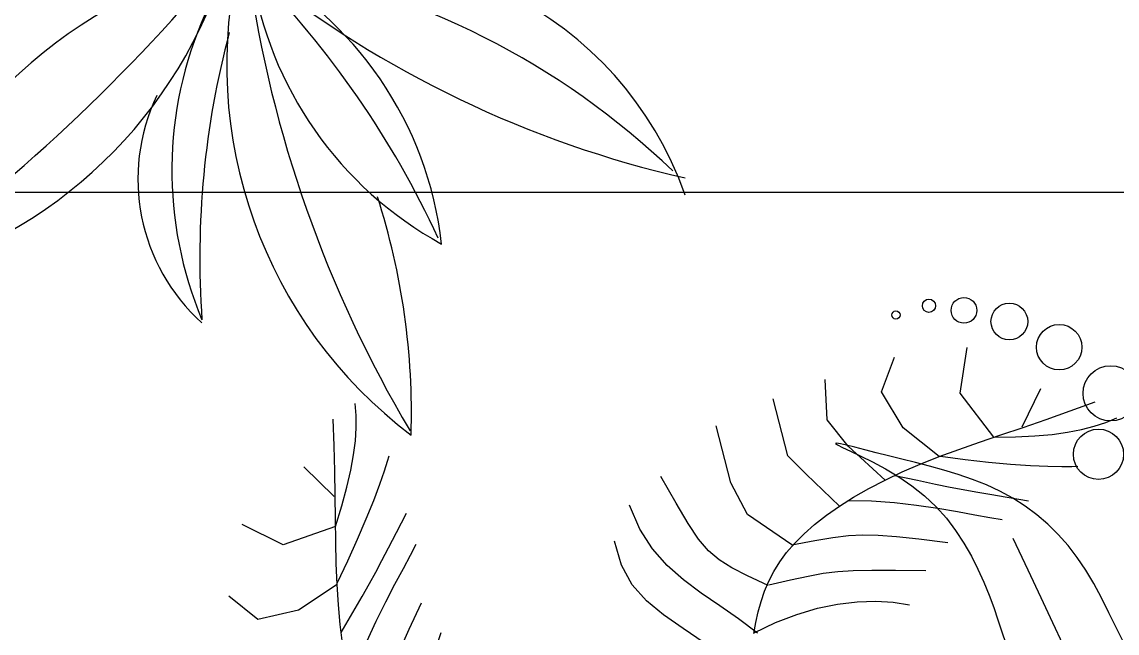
# Model space of a CAD drawing. Header units: millimetres. Extents: x -1030105 to 906887, y -616134 to 1220667.
# Drawn here: x -100338 to -98231, y 560447 to 561622 of the extents above; entities that cross this region are included whole.
import ezdxf
from ezdxf.enums import TextEntityAlignment as Align

# ---------------------------------------------------------------- set-up
doc = ezdxf.new("R2010")
doc.units = ezdxf.units.MM
doc.header["$MEASUREMENT"] = 0
for name, pattern in [('CENTER', [2, 1.25, -0.25, 0.25, -0.25]), ('DASH', [0.35, 0.25, -0.1]), ('DASHED', [0.75, 0.5, -0.25])]:
    doc.linetypes.add(name, pattern=pattern)
doc.layers.add('A-Furniture', color=143, linetype='Continuous')
doc.layers.add('A-Tree', color=98, linetype='Continuous')
doc.layers.add('A-Wall', color=6, linetype='Continuous', lineweight=9)
doc.styles.add('Arial_Bold', font='arialbd.ttf')

# ---------------------------------------------------------------- blocks, each defined once
blk = doc.blocks.new('FUR')
at = {"layer": 'A-Furniture'}
blk.add_spline([(-46363.2046159654, 38182.85801342491), (-48352.45049999998, 38723.47072861483), (-50738.45049999998, 38177.97072861483), (-51361.95049999998, 36516.97072861483), (-50932.45049999998, 34079.47072861483), (-50064.45049999998, 32040.47072861483), (-50421.45049999998, 30984.47072861483), (-51847.95049999998, 29642.97072861483), (-52520.45049999998, 28301.97072861483), (-51538.45049999998, 26725.97072861483), (-50124.45049999998, 25889.47072861483), (-50094.95049999998, 24970.97072861483), (-52639.45049999998, 24598.97072861483), (-55764.95049999998, 24190.97072861483), (-58101.45049999998, 22242.47072861483), (-58906.45049999998, 18981.47072861483), (-56698.45049999998, 16186.47072861483), (-53354.95049999998, 16334.47072861483), (-51777.45049999998, 19442.47072861483), (-50750.45049999998, 19799.47072861483), (-49707.95049999998, 18980.47072861483), (-48063.95049999998, 17525.97072861483), (-44521.95049999998, 19754.47072861483), (-45333.45049999998, 23058.97072861483), (-45063.45049999998, 25559.47072861483), (-44006.95049999998, 26674.97072861483), (-42619.95049999998, 29779.47072861483), (-44288.45049999998, 31022.47072861483), (-44768.45049999998, 31763.97072861483), (-44666.95049999998, 32855.97072861483), (-43949.45049999998, 34829.47072861483), (-44667.45049999998, 36917.97072861483), (-46363.20461596519, 38182.85801342502)], degree=3, dxfattribs=at)
at = {"layer": 'A-Furniture', "color": 8, "linetype": 'DASH', "ltscale": 50}
blk.add_spline([(-50565.95049999998, 37158.97072861483), (-51007.95049999998, 36018.47072861483), (-50216.45049999998, 33498.97072861483), (-49314.45049999998, 31732.97072861483), (-50013.95049999998, 29838.47072861483), (-51872.95049999998, 28826.97072861483), (-52222.45049999998, 28146.47072861483), (-51693.45049999998, 27010.97072861483), (-49882.95049999998, 26208.47072861483), (-49561.45049999998, 25206.47072861483), (-50398.45049999998, 23780.47072861483), (-53858.45049999998, 23927.97072861483), (-55624.95049999998, 23970.97072861483), (-58351.95049999998, 20316.47072861483), (-57893.95049999998, 17233.97072861483), (-55903.95049999998, 16634.97072861483), (-53916.45049999998, 17057.97072861483), (-52627.95049999998, 18970.97072861483), (-51723.95049999998, 19729.47072861483), (-50443.95049999998, 19895.47072861483), (-49094.45049999998, 18897.47072861483), (-47842.95049999998, 18106.47072861483), (-46007.95049999998, 18156.47072861483), (-44971.95049999998, 19467.47072861483), (-45615.95049999998, 21674.97072861483), (-45842.45049999998, 25105.97072861483), (-44013.45049999998, 27179.97072861483), (-43513.95049999998, 29135.47072861483), (-44916.45049999998, 31443.97072861483), (-45133.45049999998, 32868.97072861483), (-44396.45049999998, 34640.47072861483), (-45721.95049999998, 37012.97072861483), (-47384.45049999998, 37836.47072861483), (-50304.45049999998, 37553.97072861483), (-50565.95049999998, 37158.97072861483)], degree=3, dxfattribs=at)
blk = doc.blocks.new('C2')
at = {"layer": 'A-Tree', "color": 8}
for centre, radius, start, end in [((597.8066810533492, 647.4478162748856), 512.9644939609045, 150.2411395785226, 205.8089924024951), ((1840.520802863575, 614.663511470193), 1710.013328275341, 170.2399811561488, 186.1147769933549), ((-319.6332879893016, 679.0836772795301), 522.1291424384847, 354.3326332317999, 25.28039436258732), ((-212.9250783589523, 1393.706720260845), 1033.274465553102, 289.6317747364299, 316.9415872008503), ((678.9583471508013, 29.49553686170839), 671.2071327478785, 101.2486208017848, 143.9898653391894), ((119.8017681216515, 874.5129376781988), 467.1576890094693, 274.4072576754843, 336.4430840679565), ((339.0637494305702, 477.7074091385002), 205.6003621570023, 101.4267094931179, 190.9876748326544), ((460.7013213895043, 408.7795932609588), 318.5844515836241, 121.9055202391609, 175.1858926215441), ((1238.200356553214, 234.6638037646771), 1039.70912533752, 154.6853166608095, 162.4500908880103), ((-394.1196820032856, -16.28424253803678), 678.7830739472802, 39.14999690914021, 81.38898289978646), ((119.8017681216515, 874.5129376781988), 467.1576890094693, 208.0484010644241, 264.6491229276512), ((473.6763151883424, 1516.111589349457), 1152.672504959493, 228.5744525952278, 252.384215517872), ((161.3379898599887, 602.3140435382957), 148.8271279052569, 169.1166209036329, 218.9555886236376), ((-17.29247572167515, 489.9658467163681), 144.1551195271773, 42.83736663617832, 76.97863792041294), ((-675.6265686209008, 122.8727199833374), 857.8705761906325, 20.51383794556775, 36.02424014850644), ((278.738285768326, 727.5477068470209), 304.278219035058, 261.6388708216413, 315.6255062312309), ((-362.4759722851959, 2596.584024063079), 2251.977424759328, 286.3355012364549, 292.4150150611594), ((354.8739890010984, 551.3400760767981), 146.7974213737446, 257.3556793837414, 344.3532487187752), ((-319.6332879893016, 679.0836772795301), 522.1291424384847, 330.7697376170311, 331.9367160107736), ((240.827546373308, -57.77903458592482), 496.9278064683223, 104.1284180658103, 160.1467714826719), ((-1212.861913616427, 1507.635573408741), 1708.312600899444, 305.4463593761205, 320.7381539293926), ((553.2720437054159, 318.8653606564039), 446.3301478634169, 166.3602607862572, 232.9473873304876), ((222.8508834598761, 78.65597689687274), 344.823888887098, 19.43419249484991, 107.435705152585), ((-189.9491252961816, 3449.078696529206), 3043.983831225277, 269.91002825064, 274.5019943887826), ((-34.96195786917815, 106.5881998699042), 350.9507541514024, 6.507278463115689, 62.36089659900944), ((18.22038746716134, -322.4153765899828), 747.4321797232111, 46.14831984268555, 80.37107364285058), ((-321.3298327564044, 547.7226396792103), 446.9018688599547, 282.2423311989974, 341.7320937913137), ((-67.36023888764612, 715.2663625454297), 337.6292509965691, 246.7315023999685, 287.3970904032515), ((1308.343660235485, 576.0264644791023), 1192.382886922759, 188.0958949225132, 210.722578142023), ((486.077814778153, 461.5422813013429), 359.2264137293816, 188.5552242675603, 241.3288961956136), ((-509.9640583559885, -226.3472040423658), 903.3571745151023, 24.75992225526024, 44.64727991474892), ((776.6502670997143, 1214.233641913161), 1030.057604216278, 231.5416259423199, 257.1763624081367), ((423.9871086181593, 217.0607059827889), 369.8270333400882, 155.9892964331983, 202.8399613678449), ((921.5218744179001, 133.2178408322507), 840.488187284618, 165.0603950652925, 184.073746994936), ((207.7481049136404, 208.9563885416137), 186.2569995667042, 154.5275994809214, 228.0163014909153), ((-394.1196820032856, -16.28424253803678), 678.7830739472802, 358.2221592825441, 17.85830694949557)]:
    blk.add_arc(centre, radius, start, end, dxfattribs=at)
blk = doc.blocks.new('CAY8')
at = {"color": 0, "linetype": 'ByBlock'}
for p, q in [((-571.5327550094498, 468.7203795911064), (-562.7692558582912, 484.6604688350799)), ((-547.8976246270013, 478.7643670731431), (-544.1796821026783, 486.0759427025205)), ((-552.2378574703671, 471.4762800804256), (-547.8976246270013, 478.7643670731431)), ((-589.4304392013855, 438.981980315295), (-596.901643756586, 467.0846054526355)), ((-580.1693130924887, 453.5487077955349), (-571.5327550094498, 468.7203795911064)), ((-557.3430427254043, 464.0793322641348), (-552.2378574703671, 471.4762800804256)), ((-563.3558424850034, 456.4411741642343), (-557.3430427254043, 464.0793322641348)), ((-636.5662247324271, 428.6222144886506), (-653.5600759691133, 455.288046018637)), ((-588.6113022684567, 439.0597984834767), (-580.1693130924887, 453.5487077955349)), ((-570.4189188410728, 448.4294563211461), (-563.3558424850034, 456.4411741642343)), ((-578.6749338867648, 439.91182927503), (-570.4189188410728, 448.4294563211461)), ((-596.7910946968968, 425.1679966897154), (-588.6113022684567, 439.0597984834767)), ((-588.2665497140533, 430.7559435653911), (-578.6749338867648, 439.91182927503)), ((-558.3191444899403, 429.9734251750142), (-550.8946011830685, 436.0960394694648)), ((-550.8946011830685, 436.0960394694648), (-545.6465846824412, 440.6873438338171)), ((-545.6465846824412, 440.6873438338171), (-542.8466856381183, 443.4409075234453)), ((-599.3364284162217, 420.8294497323895), (-636.5662247324271, 428.6222144886506)), ((-599.3364284162217, 420.8294497323895), (-588.2665497140533, 430.7559435653911)), ((-567.6486239530623, 422.6259316961387), (-558.3191444899403, 429.9734251750142)), ((-604.6410625383996, 411.7876474498207), (-596.7910946968968, 425.1679966897154)), ((-578.611448922833, 414.3599897771364), (-567.6486239530623, 422.6259316961387)), ((-678.0734329842799, 393.7791403493702), (-686.8762144922639, 417.7835319914611)), ((-590.9360287491272, 405.4820301638774), (-578.611448922833, 414.3599897771364)), ((-612.0935779538177, 398.8330957977905), (-604.6410625383996, 411.7876474498207)), ((-619.0810131028902, 386.2186867695873), (-612.0935779538177, 398.8330957977905)), ((-604.3507727816232, 396.2984836016421), (-590.9360287491272, 405.4820301638774)), ((-565.658511054402, 395.6189895868538), (-552.825896540895, 403.5059459157656)), ((-650.7699329877487, 384.9076954243228), (-678.0734329842799, 393.7791403493702)), ((-618.584090370261, 387.1157808347289), (-604.3507727816232, 396.2984836016421)), ((-575.8167769597767, 389.4095565662665), (-565.658511054402, 395.6189895868538)), ((-619.0810131028902, 386.2186867695873), (-650.7699329877487, 384.9076954243228)), ((-625.5357401460114, 373.8587654003877), (-619.0810131028902, 386.2186867695873)), ((-591.8983295521448, 379.8243970848216), (-584.247710908834, 384.3279310123489)), ((-584.247710908834, 384.3279310123489), (-575.8167769597767, 389.4095565662665)), ((-599.7156495402796, 375.3492389420953), (-591.8983295521448, 379.8243970848216)), ((-574.4200371001843, 372.099892603519), (-565.3800775115142, 377.4240045546339)), ((-565.3800775115142, 377.4240045546339), (-558.2453030678498, 381.8184804738576)), ((-631.3994141748826, 361.6904038272933), (-625.5357401460114, 373.8587654003877)), ((-619.6384601561858, 364.2851866465226), (-608.646687524988, 370.3527407429083)), ((-608.646687524988, 370.3527407429083), (-599.7156495402796, 375.3492389420953)), ((-584.9695155495629, 365.8816839189694), (-574.4200371001843, 372.099892603519)), ((-636.6508220037485, 349.7415826013257), (-631.3994141748826, 361.6904038272933)), ((-633.6379840854916, 356.5968608122657), (-619.6384601561858, 364.2851866465226)), ((-596.6328465763345, 358.8049178003585), (-584.9695155495629, 365.8816839189694)), ((-609.0143638965292, 350.9051335465356), (-596.6328465763345, 358.8049178003585)), ((-621.7184012255875, 342.2178704560229), (-609.0143638965292, 350.9051335465356)), ((-592.637325719812, 334.3726107004568), (-576.0284738239261, 345.5197232080263)), ((-351.6444381290403, 305.9986172525332), (-340.1534032631444, 344.7551964492395)), ((-308.5530443902589, 301.6923264840461), (-297.061983541249, 340.4489056807524)), ((-605.4811710741324, 325.5350673081357), (-592.637325719812, 334.3726107004568)), ((-391.0259884409297, 313.6002125650575), (-390.4267262721751, 334.7071972291542)), ((-272.6435279554989, 308.8694714781032), (-259.7160812525308, 333.2717606866954)), ((-421.5420808075341, 311.3281378751144), (-419.1543394197997, 328.9654699182738)), ((-590.7774758424621, 307.6114331433655), (-574.9392801734193, 321.0010172600687)), ((-230.9884681044477, 305.9986172525332), (-210.8791440974583, 321.7883249242168)), ((-445.2294315263698, 296.5734653264026), (-440.7000492807474, 313.1757622465902)), ((-421.0964048802834, 295.1873359887049), (-421.5420808075341, 311.3281378751144)), ((-391.1564333499318, 297.2719065580695), (-391.0259884409297, 313.6002125650575)), ((-269.7707562475825, 285.9025999530804), (-272.6435279554989, 308.8694714781032)), ((-353.0808239829985, 281.5963091846588), (-351.6444381290403, 305.9986172525332)), ((-304.2438868283843, 284.4671634106871), (-308.5530443902589, 301.6923264840461)), ((-230.9884681044477, 277.2900184166301), (-230.9884681044477, 305.9986172525332)), ((-185.02430265775, 277.2900184166301), (-164.9149786507605, 301.6923264840461)), ((-445.7526216636088, 281.3424042414572), (-445.2294315263698, 296.5734653264026)), ((-418.3587613015388, 280.162064025355), (-421.0964048802834, 295.1873359887049)), ((-390.5339887516147, 284.5272948365182), (-391.1564333499318, 297.2719065580695)), ((-275.45694403177, 291.7767229568726), (-276.2150402083917, 291.9934766523456)), ((-276.2150402083917, 291.9934766523456), (-275.565391181115, 290.5095494208235)), ((-275.565391181115, 290.5095494208235), (-273.4423022445098, 287.1957228446499)), ((-273.4350054093502, 290.0593684473224), (-275.45694403177, 291.7767229568726)), ((-273.4423022445098, 287.1957228446499), (-270.0929109040862, 282.2062252904234)), ((-270.2931270996905, 287.0414932372678), (-273.4350054093502, 290.0593684473224)), ((-266.175211861153, 282.923177440347), (-270.2931270996905, 287.0414932372678)), ((-260.0703836181037, 252.9950194222129), (-269.7707562475825, 285.9025999530804)), ((-443.0837772757277, 266.8528885294163), (-445.7526216636088, 281.3424042414572)), ((-413.8705997349225, 265.8713217517015), (-418.3587613015388, 280.162064025355)), ((-388.8745823986083, 274.171393028797), (-390.5339887516147, 284.5272948365182)), ((-337.8384492674795, 247.9505052750046), (-353.0808239829985, 281.5963091846588)), ((-296.1236186878577, 253.8574933017753), (-304.2438868283843, 284.4671634106871)), ((-270.0929109040862, 282.2062252904234), (-265.8425627180895, 275.7661468222304)), ((-261.2251624515102, 277.9045011694125), (-266.175211861153, 282.923177440347)), ((-385.8941420438041, 265.0092167622515), (-388.8745823986083, 274.171393028797)), ((-265.8425627180895, 275.7661468222304), (-261.0166032459438, 268.1005775022586)), ((-255.5868816293205, 272.1855445386263), (-261.2251624515102, 277.9045011694125)), ((-249.4042721525529, 265.966387661103), (-255.5868816293205, 272.1855445386263)), ((-219.9492264649725, 247.5571832707883), (-230.9884681044477, 277.2900184166301)), ((-180.9310226004291, 239.474281286648), (-185.02430265775, 277.2900184166301)), ((-438.0370559442217, 252.4752277267635), (-443.0837772757277, 266.8528885294163)), ((-408.1733698438602, 251.9341089335303), (-413.8705997349225, 265.8713217517015)), ((-381.3085954391117, 255.8457816656028), (-385.8941420438041, 265.0092167622515)), ((-261.0166032459438, 268.1005775022586), (-255.940378045043, 259.4346073942015)), ((-242.8191512641624, 259.4148060442985), (-249.4042721525529, 265.966387661103)), ((-374.8338703377503, 245.4861033667858), (-381.3085954391117, 255.8457816656028)), ((-255.940378045043, 259.4346073942015), (-250.9392326744182, 249.9933265614909)), ((-235.9649941446241, 252.569356772643), (-242.8191512641624, 259.4148060442985)), ((-431.4266152527471, 237.579731370899), (-438.0370559442217, 252.4752277267635)), ((-401.8085212915812, 237.9694253371508), (-408.1733698438602, 251.9341089335303)), ((-335.493485770201, 248.06948014915), (-326.7260404698445, 250.2454791255386)), ((-326.7260404698445, 250.2454791255386), (-317.2173999558927, 251.9394438896943)), ((-317.2173999558927, 251.9394438896943), (-306.9992885301599, 253.1448896754246)), ((-306.9992885301599, 253.1448896754246), (-296.1236186878577, 253.8574933017753)), ((-296.1236186878577, 253.8574933017753), (-284.6423029247217, 254.0729315885128)), ((-288.9087036753826, 253.9928757754769), (-275.4918624506372, 245.5643056430799)), ((-284.6423029247217, 254.0729315885128), (-272.6072537363561, 253.7868813553378)), ((-272.6072537363561, 253.7868813553378), (-260.0703836181037, 252.9950194222129)), ((-260.0703836181037, 252.9950194222129), (-247.0836050655689, 251.6930226083805)), ((-252.6196084867534, 252.2480377560005), (-240.9814852950494, 241.3095226391324)), ((-250.9392326744182, 249.9933265614909), (-246.3385126922494, 240.0018250665762)), ((-247.0836050655689, 251.6930226083805), (-233.6988305749455, 249.8765677337378)), ((-228.9731904581549, 245.4362923239914), (-235.9649941446241, 252.569356772643)), ((-233.6988305749455, 249.8765677337378), (-219.9492264649725, 247.5571832707883)), ((-160.6058210888859, 235.6625661346134), (-136.1873655026775, 251.4522926655791)), ((-366.1858944916949, 232.7351974941284), (-374.8338703377503, 245.4861033667858)), ((-357.9196879496576, 238.8092353924603), (-351.0210928378638, 242.3340655863303)), ((-351.0210928378638, 242.3340655863303), (-343.5687643356123, 245.4265780708174)), ((-343.5687643356123, 245.4265780708174), (-335.493485770201, 248.06948014915)), ((-337.8384492674795, 247.9505052750046), (-322.8641005922091, 242.4002200870182)), ((-322.8641005922091, 242.4002200870182), (-311.0327043052803, 237.7738229602128)), ((-275.4918624506372, 245.5643056430799), (-262.6114872929738, 236.4684884238177)), ((-240.9814852950494, 241.3095226391324), (-231.8142538924858, 232.7307029825552)), ((-221.9751298696265, 238.0218651765917), (-228.9731904581549, 245.4362923239914)), ((-219.9492264649725, 247.5571832707883), (-205.7929743512486, 244.8098043039008)), ((-218.9424817393719, 247.3617989796421), (-205.8108754148689, 236.6627207476431)), ((-205.7929743512486, 244.8098043039008), (-191.1695096730964, 241.725217570247)), ((-191.1695096730964, 241.725217570247), (-176.0182678697729, 238.3942098074567)), ((-424.066612782799, 221.536708998372), (-431.4266152527471, 237.579731370899)), ((-395.317503742297, 223.5962707292001), (-401.8085212915812, 237.9694253371508)), ((-370.3325446909785, 230.5317926611697), (-364.3337663431721, 234.8693801853242)), ((-364.3337663431721, 234.8693801853242), (-357.9196879496576, 238.8092353924603)), ((-311.0327043052803, 237.7738229602128), (-301.2604380493412, 233.4394929006539)), ((-301.2604380493412, 233.4394929006539), (-292.4634794650101, 228.7654089153893)), ((-262.6114872929738, 236.4684884238177), (-250.4236456903, 227.0707428679107)), ((-246.3385126922494, 240.0018250665762), (-242.4635636572402, 229.6851929732165)), ((-215.1022020440414, 230.3323278085609), (-221.9751298696265, 238.0218651765917)), ((-205.8108754148689, 236.6627207476431), (-192.9314197323383, 226.742412977308)), ((-180.9310226004291, 239.474281286648), (-168.0695853121852, 232.013656301724)), ((-176.0182678697729, 238.3942098074567), (-160.2786843797494, 234.9075677534875)), ((-160.2786843797494, 234.9075677534875), (-143.8901946426759, 231.3560781446595)), ((-381.3610679386384, 220.7325914474513), (-375.985239665386, 225.8137655163755)), ((-375.985239665386, 225.8137655163755), (-370.3325446909785, 230.5317926611697)), ((-365.5941554632645, 232.7310793165179), (-350.9293902984045, 227.9485734774444)), ((-350.9293902984045, 227.9485734774444), (-339.2605204977717, 223.9517009842257)), ((-292.4634794650101, 228.7654089153893), (-283.5580061944765, 223.1197500113358)), ((-250.4236456903, 227.0707428679107), (-239.084405130392, 217.7363877253829)), ((-242.4635636572402, 229.6851929732165), (-239.5677797067747, 219.2414261919348)), ((-231.8142538924858, 232.7307029825552), (-224.3024592071142, 225.7807839658217)), ((-224.3024592071142, 225.7807839658217), (-217.6306461669865, 219.7289707697291)), ((-208.4857966457475, 222.3739326986051), (-215.1022020440414, 230.3323278085609)), ((-192.9314197323383, 226.742412977308), (-180.6794737762229, 217.7644814190007)), ((-168.0695853121852, 232.013656301724), (-156.3978482512011, 225.7208118497165)), ((-156.3978482512011, 225.7208118497165), (-145.7458545903773, 220.5009664513509)), ((-143.8901946426759, 231.3560781446595), (-126.7922340978093, 227.8305277189302)), ((-126.7922340978093, 227.8305277189302), (-108.9242381845379, 224.421703213864)), ((-389.2417668584512, 208.4336448758568), (-395.317503742297, 223.5962707292001)), ((-386.536456254702, 215.2882704434614), (-381.3610679386384, 220.7325914474513)), ((-339.2605204977717, 223.9517009842257), (-329.4477829553271, 220.1860648017555)), ((-329.4477829553271, 220.1860648017555), (-320.3514145645731, 216.0972678942071)), ((-283.5580061944765, 223.1197500113358), (-273.4601958785552, 215.8706951949516)), ((-239.5677797067747, 219.2414261919348), (-237.616749291321, 208.7601440256785)), ((-217.6306461669865, 219.7289707697291), (-210.9833597006782, 213.8444685738305)), ((-202.2573033394201, 214.1529323244486), (-208.4857966457475, 222.3739326986051)), ((-145.7458545903773, 220.5009664513509), (-135.9436475026141, 216.259338625061)), ((-391.6166716450225, 209.4116316665695), (-386.536456254702, 215.2882704434614)), ((-320.3514145645731, 216.0972678942071), (-310.8316522195364, 211.13091322726)), ((-310.8316522195364, 211.13091322726), (-299.7487328133266, 204.7326037654802)), ((-273.4601958785552, 215.8706951949516), (-261.0862261596321, 206.3864234732191)), ((-239.084405130392, 217.7363877253829), (-228.7498331006991, 208.8307417467167)), ((-210.9833597006782, 213.8444685738305), (-203.5451447357173, 207.3964825583989)), ((-196.5481117894724, 205.6755791647975), (-202.2573033394201, 214.1529323244486)), ((-180.6794737762229, 217.7644814190007), (-169.4303966288699, 209.8925318219717)), ((-135.9436475026141, 216.259338625061), (-126.8212701596331, 212.9011468912449)), ((-126.8212701596331, 212.9011468912449), (-118.2087657349894, 210.3316097692532)), ((-391.1627954239866, 209.8690276816069), (-374.9443678622247, 208.2538321970806)), ((-374.9443678622247, 208.2538321970806), (-359.6323272642385, 205.4977095190279)), ((-359.6323272642385, 205.4977095190279), (-345.2817784571434, 201.7089942900438)), ((-299.7487328133266, 204.7326037654802), (-285.9628932402975, 196.3479424730413)), ((-261.0862261596321, 206.3864234732191), (-245.3522746787185, 194.0351138525966)), ((-237.616749291321, 208.7601440256785), (-236.5041094411408, 198.3038716249448)), ((-228.7498331006991, 208.8307417467167), (-219.5759970891286, 200.7191236816088)), ((-203.5451447357173, 207.3964825583989), (-194.5005462004174, 199.6542179035769)), ((-191.4677133838977, 196.9470836177225), (-196.5481117894724, 205.6755791647975)), ((-169.4303966288699, 209.8925318219717), (-159.5595473745907, 203.290169935799)), ((-159.5595473745907, 203.290169935799), (-151.4422850958636, 198.1210015104534)), ((-118.2087657349894, 210.3316097692532), (-109.936177400994, 208.4559457785017)), ((-109.936177400994, 208.4559457785017), (-101.8335483302853, 207.1793734387993)), ((-345.2817784571434, 201.7089942900438), (-331.9478262690373, 196.9960211508242)), ((-331.9478262690373, 196.9960211508242), (-319.6855755274282, 191.4671247433089)), ((-285.9628932402975, 196.3479424730413), (-268.3343703936243, 185.4225323160808)), ((-236.5041094411408, 198.3038716249448), (-236.1234971868234, 187.9351341406236)), ((-219.5759970891286, 200.7191236816088), (-211.7189645826711, 193.766852280869)), ((-194.5005462004174, 199.6542179035769), (-183.0341090234851, 189.8868797891791)), ((-187.0380063996399, 187.9684877633354), (-191.4677133838977, 196.9470836177225)), ((-151.4422850958636, 198.1210015104534), (-145.4539688762798, 194.5486322947272)), ((-319.6855755274282, 191.4671247433089), (-308.5501310592354, 185.2306397093071)), ((-211.7189645826711, 193.766852280869), (-205.3348030698889, 188.3392462946522)), ((-183.2589908366335, 178.7397916012433), (-187.0380063996399, 187.9684877633354)), ((-145.4539688762798, 194.5486322947272), (-141.9699577989722, 192.7366680390496)), ((-308.5501310592354, 185.2306397093071), (-298.5965976924253, 178.3949006903658)), ((-236.1234971868234, 187.9351341406236), (-236.3685495571899, 177.7164567224263)), ((-298.5965976924253, 178.3949006903658), (-289.880080254572, 171.0682423275739)), ((-236.3685495571899, 177.7164567224263), (-237.1329035832878, 167.7103645220941)), ((-207.9492891230166, 149.3696902261599), (-205.6244228986016, 173.1292075637557)), ((-180.1306666954679, 169.2609951314462), (-183.2589908366335, 178.7397916012433)), ((-237.1329035832878, 167.7103645220941), (-238.310196294462, 157.9793826892073)), ((-177.6530339756191, 159.5320983542715), (-180.1306666954679, 169.2609951314462)), ((-238.310196294462, 157.9793826892073), (-239.794064720516, 148.5860363743941)), ((-175.8260926766943, 149.5531012693918), (-177.6530339756191, 159.5320983542715)), ((-239.794064720516, 148.5860363743941), (-241.4854453062708, 139.5709669323205)), ((-210.1083541678654, 128.3112546407738), (-207.9492891230166, 149.3696902261599)), ((-174.6498427994793, 139.3240038772656), (-175.8260926766943, 149.5531012693918)), ((-241.4854453062708, 139.5709669323205), (-243.3144721545232, 130.8872805300725)), ((-174.1242843440396, 128.8448061773688), (-174.6498427994793, 139.3240038772656)), ((-243.3144721545232, 130.8872805300725), (-245.2185787818435, 122.466199539298)), ((-212.0859764125034, 109.6537806378929), (-210.1083541678654, 128.3112546407738)), ((-174.2202196176931, 118.1071715018279), (-174.1242843440396, 128.8448061773688)), ((-245.2185787818435, 122.466199539298), (-247.1351987057842, 114.2389463308591)), ((-174.7916601609595, 107.0694165086552), (-174.2202196176931, 118.1071715018279)), ((-213.8665142366135, 93.09714804663417), (-212.0859764125034, 109.6537806378929)), ((-175.6634198214142, 95.68152118805483), (-174.7916601609595, 107.0694165086552)), ((-176.6603124478115, 83.89346552996903), (-175.6634198214142, 95.68152118805483)), ((-177.607151887858, 71.65522952460196), (-176.6603124478115, 83.89346552996903))]:
    blk.add_line(p, q, dxfattribs=at)
for centre, radius in [((-195.128272702952, 346.0487209166113), 2.81873166861981), ((-172.4258827462818, 339.7466843330785), 4.545372486394402), ((-153.5072244487073, 324.6217852167556), 8.822843673474523), ((-130.8048344920371, 301.93442711227), 12.60709149153757), ((-110.6249409691791, 269.1638217898453), 15.59099735597442), ((-96.75127553968741, 223.7891244401562), 18.94813183971715), ((-125.5393248780292, 192.3368960959069), 17.24927962176853)]:
    blk.add_circle(centre, radius, dxfattribs=at)
blk = doc.blocks.new('CÂY')
at = {"layer": 'A-Tree', "color": 8, "ltscale": 10, "xscale": 2.803183510899544, "yscale": 2.803183510899544, "zscale": 2.803183510899544, "rotation": 31.14823041759436}
blk.add_blockref('CAY8', (-8492.726565111967, 51399.82218177477), dxfattribs=at)
at = {"layer": 'A-Tree', "color": 8, "ltscale": 10, "xscale": 2, "yscale": 2, "zscale": 2}
blk.add_blockref('C2', (-10964.17910883769, 51790.80491741677), dxfattribs=at)
blk = doc.blocks.new('BỐ TRÍ LAY OUT')
at = {"layer": 'A-Furniture', "color": 3}
for name, p in [('CÂY', (4286.75486311756, 4469.288343299762)), ('FUR', (48783.7433631176, 18654.71482977469))]:
    blk.add_blockref(name, p, dxfattribs=at)
blk = doc.blocks.new('*U1486')
at = {"color": 8, "linetype": 'CENTER', "ltscale": 500}
blk.add_line((-6392.643045294039, 7811.817619178139), (-6055.4829418041, 7811.817619178139), dxfattribs=at)
at = {"style": 'Arial_Bold'}
blk.add_attdef('TRUC', text='', height=2.5, dxfattribs=at).set_placement((-6401.947800032925, 7811.817619178007), align=Align.MIDDLE_CENTER)
blk = doc.blocks.new('TRỤC')
at = {"color": 0, "xscale": 199.9999999999901, "yscale": 199.9999999999901, "zscale": 199.9999999999901}
blk.add_blockref('*U1486', (1270336.330398289, -1505663.523835537), dxfattribs=at)
blk = doc.blocks.new('TƯỜNG KIẾN TRÚC')
at = {"color": 0}
blk.add_lwpolyline([(-59109.45050007258, -10951.41178502212, 0.3007712608834658), (-59433.48834112042, -20977.9515451272, -0.1109267746102993), (-58324.95049999893, -25392.9117849312, 0.2744959358900485), (-54764.67693125011, -30745.50201954215), (-54870.07724847212, -30916.70735113195, -0.2737434813125313), (-58524.82350961678, -25400.4982577007, 0.110781498324218), (-59608.28799956816, -21075.5089369925, -0.3003100924078351), (-59276.732707736, -10841.56509468262, 0.1203599662711941), (-56712.10026304639, -2725.501215154189, -0.428868107866043), (-44402.02985209874, 7806.991538148141), (-44422.95049881186, 7608.088214958785, 0.4288927192910423), (-56512.45050001712, -2737.411785252159, -0.1204783687929575)], format="xyb", close=True, dxfattribs=at)
blk = doc.blocks.new('KIẾN TRÚC')
h = blk.add_hatch(color=9)
h.dxf.hatch_style = 1
edge = h.paths.add_edge_path(flags=16)
edge.add_line((62281.95049999998, 27412.02927138517), (55232.82389649404, 27412.02927138505))
edge.add_arc((32545.50878812408, 30716.66293956665), 22926.72829924391, 284.53695158247865, 351.7125813344091, ccw=False)
edge.add_line((38300.21700792988, 8523.911784915952), (13217.51784992669, 8523.911784910597))
edge.add_arc((23753.10182550838, 24110.84943410289), 18813.58963585476, 227.7677182561868, 235.9442986410003, ccw=False)
edge.add_arc((7788.819823088517, 12733.3910908635), 4187.039666959467, 236.0590124962323, 322.4360737019827, ccw=False)
edge.add_arc((13873.5970987339, 18503.25729619298), 12505.26566685072, 190.8327360748526, 227.6605687844487, ccw=False)
edge.add_arc((25477.52443721271, 20792.18331255531), 24332.69085544715, 180.6832153365221, 190.991126688788, ccw=False)
edge.add_arc((3282.93561756362, 20557.21277457592), 2137.084471138149, 101.08076224722828, 181.479400931386, ccw=False)
edge.add_line((2872.204064266523, 22654.45611475036), (4986.06665855035, 23013.11448664329))
edge.add_arc((28039.69241930227, 24288.4119512235), 23088.87273861522, 153.2014320220877, 183.1663029992741, ccw=False)
edge.add_arc((10232.26976538847, 40544.64471371844), 6483.106001901682, 182.8401094538115, 244.3962742115525, ccw=False)
edge.add_arc((-6425.00274742386, 39970.86676714511), 10185.26120742048, 1.420812516492314, 26.70695635716553)
edge.add_arc((10590.58143904217, 49414.25633883046), 9292.69259551461, 144.7133172211654, 211.5754885360199, ccw=False)
edge.add_arc((-12326.15115191392, 64090.21360378864), 17935.64217367859, 328.7375359512051, 356.1899532233969)
edge.add_arc((16735.32676788772, 62308.59922571364), 11181.04393981935, 84.1243873636841, 176.9761863570094, ccw=False)
edge.add_arc((20708.98128665387, 99752.52490135818), 26473.21942281876, 263.8653720447036, 288.4869561324928)
edge.add_arc((35667.35201082098, 54479.70646712999), 21207.13938727637, 73.35106851793267, 108.03023985438841, ccw=False)
edge.add_arc((44765.46109434243, 84516.17499720305), 10177.42256554817, 252.7258710955127, 285.7130125077479)
edge.add_arc((49658.99676799333, 68415.98596348311), 6655.601145545619, 49.49953772748103, 108.7311152981473, ccw=False)
edge.add_arc((48035.04809900769, 66009.84854850778), 9545.540963997893, -2.328829575281418, 51.46764420018991, ccw=False)
edge.add_line((57572.70516659174, 65621.96975748474), (49483.50000000001, 65623.9117849106))
edge.add_line((49483.50000000001, 65623.9117849106), (62281.95049999965, 65623.9117849191))
edge.add_line((62281.95049999965, 65623.9117849191), (62281.95049999998, 27412.02927138517))
h.paths.add_polyline_path([(0, 77895.5), (64428.50000000001, 77895.5), (64428.50000000001, -0.577250000089407), (-1.792749999687658, 0.577250000089407)])
at = {"color": 3}
blk.add_blockref('TRỤC', (5188.757962470409, 8718.304113260703), dxfattribs=at)
at = {"layer": 'A-Wall'}
blk.add_blockref('TƯỜNG KIẾN TRÚC', (62285.79396247002, 65615.61311326921), dxfattribs=at)

msp = doc.modelspace()

# ---------------------------------------------------------------- linework, layer by layer
at = {"color": 1, "linetype": 'DASHED', "ltscale": 1000, "const_width": 50}
msp.add_lwpolyline([(-95670.36382637039, 506057.7127576224, -0.1976179126471055), (-98776.4909959755, 504407.8530505756, -0.1933850795687879), (-101327.4665850348, 505136.2682151492, -0.1620892894414481), (-105187.3251048478, 512029.4862030041, -0.0450071005246337), (-105631.9365025142, 516378.5384931223, -0.3659412979444954), (-103906.2959357335, 518530.9561147504), (-101743.9030274843, 518897.8486090698, -0.1357393945070406), (-99338.88206733699, 530570.340333024, -0.2750178852905023), (-103021.3730096331, 536099.9135275302, 0.1107814983251507), (-104104.8374997806, 540424.9028483479, -0.3003100923854334), (-103773.2822078853, 550658.8466900261, 0.1203599662960986), (-101208.6497629923, 558774.9105705839, -0.4288681078624456), (-88898.57935298752, 569307.4033231586, 0.107847157214301), (-77675.15854412533, 570521.9329957211, -0.1524819869208155), (-65035.16077594279, 570674.3053047663, 0.1449358142641596), (-59256.79872041271, 570595.5800135372, -0.2643588036035894), (-52796.99522499467, 569353.4099046133, -0.2237263001650759), (-49205.79483340826, 561498.4697574847), (-44496.54950000049, 561500.4117849191), (-44496.54950000002, 523288.5292713851), (-51545.67610350606, 523288.5292713851, -0.3011393681377011), (-68478.28299209109, 504400.4117849106), (-93560.98215007345, 504400.4117849106, -0.03627546227429911), (-95670.36382637039, 506057.7127576224)], format="xyb", dxfattribs=at)

# ---------------------------------------------------------------- block references
at = {"color": 3}
for name, p in [('KIẾN TRÚC', (-106778.5, 495876.5)), ('BỐ TRÍ LAY OUT', (-93480.29286311776, 504642.1131132607))]:
    msp.add_blockref(name, p, dxfattribs=at)

doc.saveas('drawing.dxf')
